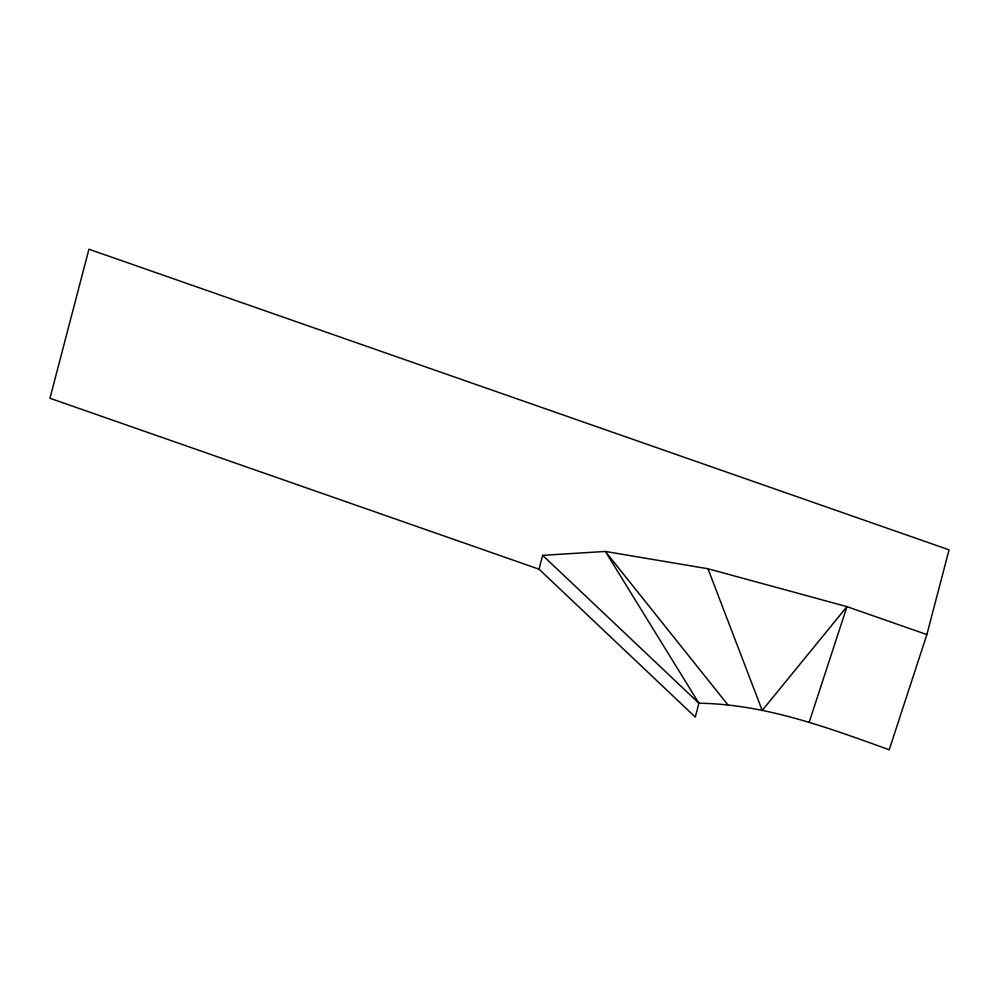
<?xml version="1.0" encoding="UTF-8"?>
<svg xmlns="http://www.w3.org/2000/svg" width="999" height="999" viewBox="0 0 999 999"><rect width="100%" height="100%" fill="white"/><g stroke="black" fill="none" stroke-linecap="round" stroke-linejoin="round"><path stroke-width="1.5" d="M727.684 704.607L605.344 551.448L698.913 703.234L695.292 717.082L539.035 569.18L542.657 555.344L605.344 551.448L707.979 568.756L846.965 606.643L926.872 634.577L889.222 749.774C827.884 727.659 764.972 704.095 698.913 703.234L542.657 555.344M926.872 634.577L949.05 549.837L88.936 249.226L49.95 398.251L539.035 569.18M809.302 721.852L846.965 606.643L762.2 710.439L707.979 568.756"/></g></svg>
